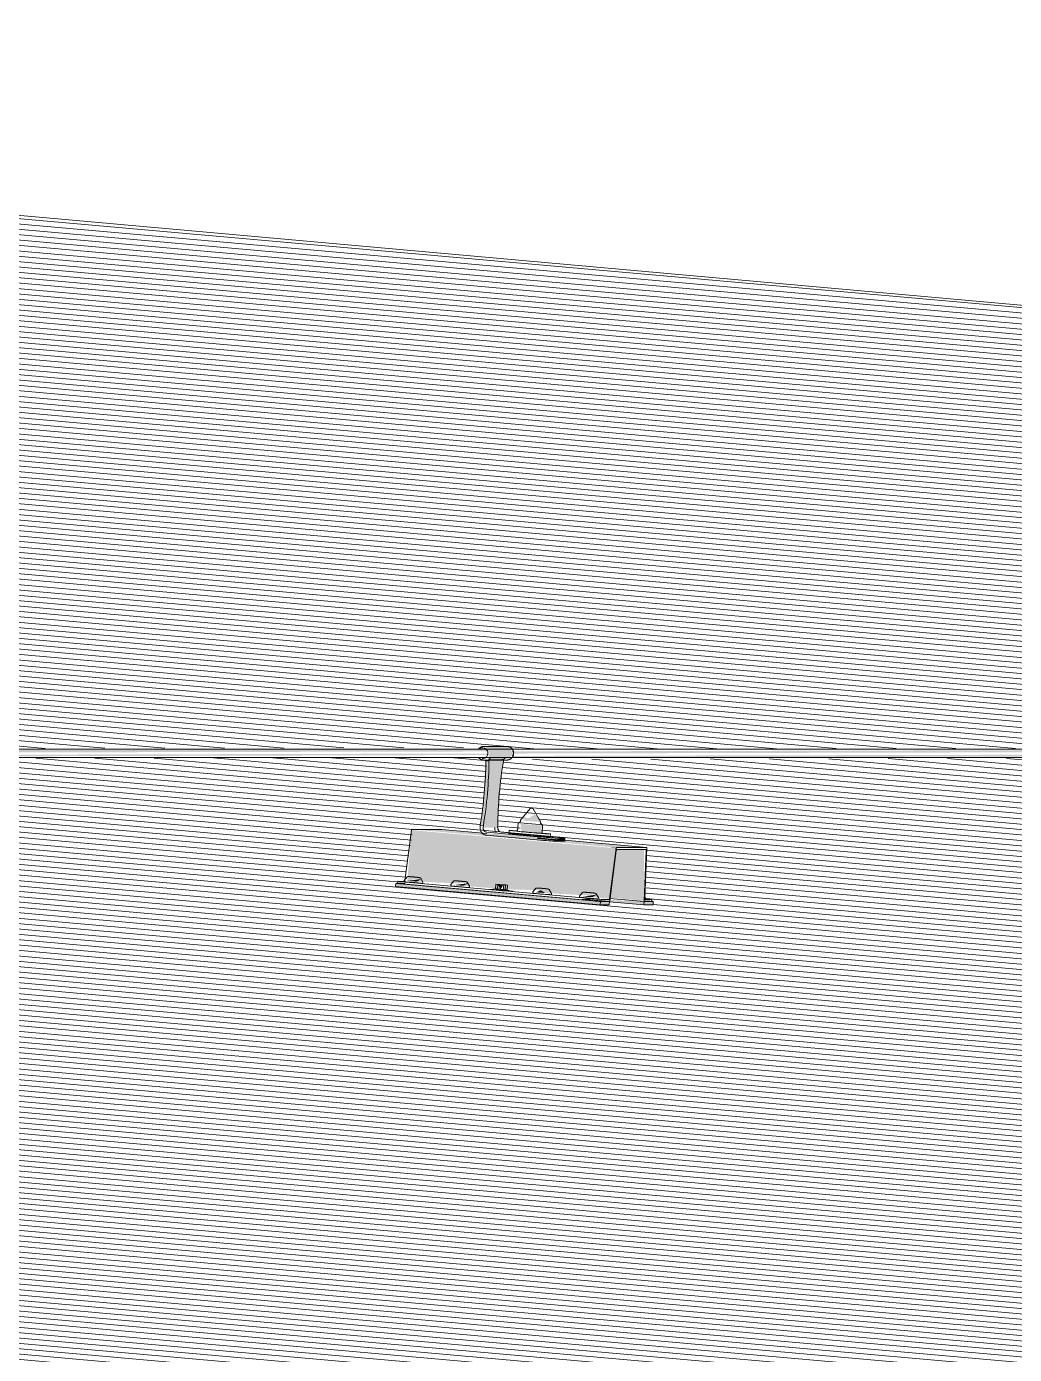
# Model space of a CAD drawing. Header units: millimetres. Extents: x -4612930 to -4329258, y -1064 to 30311.
# Drawn here: x -4537803 to -4536856, y 16349 to 17622 of the extents above; entities that cross this region are included whole.
import ezdxf

# ---------------------------------------------------------------- set-up
doc = ezdxf.new("R2010")
doc.units = ezdxf.units.MM
for name, color, linetype, lineweight in [('A-ROOF', 132, 'Continuous', 5), ('A-ROOF-PATT', 132, 'Continuous', 5), ('Q-SPCQ', 91, 'Continuous', 5)]:
    doc.layers.add(name, color=color, linetype=linetype, lineweight=lineweight)

# ---------------------------------------------------------------- blocks, each defined once
blk = doc.blocks.new('Static Line_Sayfa_Metal Deck_Pan Mount - Up to 15 _ pitch - Max 2 Users-1847625-SOUTH WEST')
at = {"layer": 'Q-SPCQ'}
h = blk.add_hatch(color=256, dxfattribs=at)
h.paths.add_polyline_path([(-4539285.8, 16924.8), (-4538357.3, 16926.8), (-4538359, 16929.1), (-4539333.7, 16926.8), (-4539333.6, 16924.8)])
h.paths.add_polyline_path([(-4535339.6, 16924.8), (-4534363.3, 16926.9), (-4534364.9, 16929.1), (-4535339.7, 16926.8), (-4535339.9, 16924.8)])
h.paths.add_polyline_path([(-4532381.5, 16924.8), (-4532366.3, 16926.8), (-4532367.9, 16929.1), (-4533342.7, 16926.8), (-4533342.6, 16924.8), (-4532611.6, 16924.8)])
h.paths.add_polyline_path([(-4545324.9, 16924.8), (-4544348.3, 16926.8), (-4544350, 16929.1), (-4545324.7, 16926.8), (-4545324.8, 16925.8)])
h.paths.add_polyline_path([(-4544326.4, 16924.8), (-4543349.8, 16926.8), (-4543351.5, 16929.1), (-4544326.2, 16926.8), (-4544326.3, 16925.7)])
h.paths.add_polyline_path([(-4533365, 16924.8), (-4533366.4, 16929.1), (-4534341.2, 16926.8), (-4534341.1, 16924.8), (-4533365.3, 16924.8)])
h.paths.add_polyline_path([(-4543327.9, 16924.8), (-4542351.3, 16926.8), (-4542353, 16929.1), (-4543327.7, 16926.8), (-4543327.8, 16925.6)])
h.paths.add_polyline_path([(-4542329.4, 16924.8), (-4541352.8, 16926.8), (-4541354.5, 16929.1), (-4542329.2, 16926.8), (-4542329.3, 16925.6)])
h.paths.add_polyline_path([(-4541330.9, 16924.8), (-4540354.3, 16926.8), (-4540356, 16929.1), (-4541330.7, 16926.8), (-4541330.8, 16925.5)])
h.paths.add_polyline_path([(-4540332.4, 16924.8), (-4539355.8, 16926.8), (-4539357.5, 16929.1), (-4540332.2, 16926.8), (-4540332.3, 16925.4)])
h.paths.add_polyline_path([(-4535362, 16924.8), (-4535363.5, 16929.1), (-4536338.2, 16926.8), (-4536338.1, 16924.8), (-4535362.3, 16924.8)])
h.paths.add_polyline_path([(-4538335.4, 16924.8), (-4537358.8, 16926.8), (-4537360.5, 16929.1), (-4538335.2, 16926.8), (-4538335.3, 16925.2)])
h.paths.add_polyline_path([(-4537336.9, 16924.8), (-4536360.3, 16927.1), (-4536362, 16929.1), (-4537336.7, 16926.8), (-4537336.8, 16925.2)])
for points in [[(-4537360, 16918.6), (-4537340.8, 16919.7), (-4537337, 16923.7), (-4537338.3, 16929.1), (-4537341.9, 16931.6), (-4537364, 16931.6), (-4537358.9, 16925.8), (-4537360, 16921.1), (-4537361, 16918.6)], [(-4537364.9, 16855.7), (-4537360, 16902.7), (-4537361, 16917.6), (-4537362.6, 16917.8), (-4537365.7, 16870.8), (-4537367.9, 16856), (-4537365.1, 16855.8)], [(-4537351.2, 16853.7), (-4537347.9, 16902.5), (-4537345.6, 16918.7), (-4537359.5, 16918.7), (-4537362.7, 16870.8), (-4537365.1, 16853.7)], [(-4537345.6, 16918.7), (-4537345.6, 16919.7), (-4537351.2, 16918.7)], [(-4537310, 16859.1), (-4537313.7, 16865.1), (-4537315.8, 16866.6), (-4537320.9, 16863.1), (-4537322.5, 16862.9), (-4537327.4, 16864.6), (-4537325.8, 16860.4), (-4537311, 16859.2)], [(-4537243.9, 16785.6), (-4537237.6, 16834), (-4537433.7, 16851.4), (-4537437.8, 16802.9), (-4537437.5, 16802.9), (-4537428.9, 16804.7), (-4537427.8, 16802.5), (-4537428, 16802), (-4537389.5, 16800.3), (-4537384, 16800.8), (-4537379.5, 16800.3), (-4537383.1, 16798), (-4537348.7, 16795), (-4537350.9, 16799.3), (-4537345.9, 16798.1), (-4537345.9, 16794.7), (-4537310, 16793.8), (-4537309.6, 16793.8), (-4537305.5, 16791.1), (-4537267.3, 16788.9), (-4537260.6, 16789.8), (-4537255.8, 16789.6), (-4537259.8, 16787.1), (-4537243.9, 16785.6)], [(-4537214.5, 16834.7), (-4537214.5, 16835.2), (-4537404.6, 16852.1), (-4537425.1, 16851.4), (-4537237.3, 16834.7)], [(-4537308.9, 16848.4), (-4537308.9, 16855.8), (-4537329.4, 16857.5), (-4537328.1, 16849.9), (-4537313, 16848.6)], [(-4537313.2, 16842.1), (-4537313, 16845.1), (-4537361.6, 16848.3), (-4537361.5, 16846.4), (-4537332.1, 16843.8)], [(-4537287.2, 16840.8), (-4537286.9, 16843.8), (-4537295.8, 16842.5), (-4537295.9, 16840.8)], [(-4537237.6, 16834), (-4537238.5, 16834.7), (-4537246, 16834.7)], [(-4537210.7, 16783.6), (-4537211.1, 16832.2), (-4537237.8, 16832.3), (-4537243.8, 16786.6), (-4537210.8, 16783.6)], [(-4537252.9, 16779.9), (-4537252.6, 16782.9), (-4537448.8, 16800.3), (-4537449.1, 16797.3), (-4537294.9, 16783.6)], [(-4537439, 16799.5), (-4537440.3, 16800.3), (-4537440.1, 16799.6)], [(-4537428.9, 16802), (-4537424, 16804.5), (-4537437.7, 16802.8), (-4537432.5, 16802.3)], [(-4537384, 16798), (-4537379.1, 16800.5), (-4537392.8, 16798.8), (-4537388.2, 16798.4)], [(-4537348.5, 16794.6), (-4537345.9, 16798.8), (-4537350.9, 16799.3), (-4537348.6, 16794.6)], [(-4537305.5, 16791), (-4537310, 16793.8), (-4537314.3, 16791.8)], [(-4537260.6, 16787.1), (-4537255.8, 16789.6), (-4537269.5, 16787.8), (-4537262.2, 16787.2)], [(-4537262.4, 16783.8), (-4537262.2, 16785.8), (-4537275, 16784.9)], [(-4537211, 16779.9), (-4537210.8, 16782.9), (-4537262.3, 16785.3), (-4537262.2, 16784.5), (-4537214.5, 16780.2)], [(-4537244, 16785), (-4537244.1, 16785.7), (-4537244.1, 16785)], [(-4537210.7, 16783), (-4537213.7, 16783.3), (-4537210.7, 16782.9)], [(-4537210.7, 16783.3), (-4537210.8, 16783.6), (-4537210.7, 16783.3)]]:
    blk.add_hatch(color=256, dxfattribs=at).paths.add_polyline_path(points)
h = blk.add_hatch(color=256, dxfattribs=at)
h.paths.add_polyline_path([(-4539055.7, 16921.1), (-4538357.6, 16923.3), (-4538357.8, 16924.8), (-4539334, 16922.8), (-4539334.2, 16921.1), (-4539205.4, 16921.1)])
h.paths.add_polyline_path([(-4544349.3, 16921.1), (-4544348.6, 16923.8), (-4544349, 16924.8), (-4545325.1, 16922.8), (-4545325.2, 16921.1), (-4544354.6, 16921.1)])
h.paths.add_polyline_path([(-4544327.2, 16921.1), (-4544118.9, 16921.1), (-4543350.2, 16923), (-4543350.3, 16924.8), (-4544326.6, 16922.8), (-4544327.2, 16921.1)])
h.paths.add_polyline_path([(-4543199.4, 16921.1), (-4542351.6, 16923), (-4542351.8, 16924.8), (-4543328.1, 16922.8), (-4543328.2, 16921.1), (-4543199.8, 16921.1)])
h.paths.add_polyline_path([(-4532367.3, 16921.1), (-4532366.6, 16923.7), (-4532366.8, 16924.8), (-4533343, 16922.8), (-4533343.2, 16921.1), (-4532372.6, 16921.1)])
h.paths.add_polyline_path([(-4542330.2, 16921.1), (-4541353.1, 16923.1), (-4541353.3, 16924.8), (-4542329.6, 16922.8), (-4542330.2, 16921.1)])
h.paths.add_polyline_path([(-4533365.8, 16921.1), (-4533365.1, 16923.7), (-4533365.3, 16924.8), (-4534341.5, 16922.7), (-4534341.7, 16921.1), (-4533371.1, 16921.1)])
h.paths.add_polyline_path([(-4541202.4, 16921.1), (-4540354.6, 16923.2), (-4540354.8, 16924.8), (-4541331.1, 16922.8), (-4541331.2, 16921.1), (-4541202.8, 16921.1)])
h.paths.add_polyline_path([(-4540233.1, 16921.1), (-4539356.1, 16923.2), (-4539356.3, 16924.8), (-4540332.6, 16922.8), (-4540332.7, 16921.1)])
h.paths.add_polyline_path([(-4534364.3, 16921.1), (-4534363.6, 16923.7), (-4534363.8, 16924.8), (-4535340.1, 16922.6), (-4535340.2, 16921.1), (-4534369.6, 16921.1)])
h.paths.add_polyline_path([(-4536339.2, 16921.1), (-4535362.1, 16922.8), (-4535362.3, 16924.8), (-4536338.6, 16922.6), (-4536339.1, 16921.2)])
h.paths.add_polyline_path([(-4538206.9, 16921.1), (-4537359.1, 16923.4), (-4537359.3, 16924.8), (-4538335.6, 16922.5), (-4538335.7, 16921.1), (-4538207.3, 16921.1)])
h.paths.add_polyline_path([(-4537237.6, 16921.1), (-4536360.6, 16922.8), (-4536360.8, 16924.8), (-4537337.1, 16922.5), (-4537337.2, 16921.1)])
h = blk.add_hatch(color=256, dxfattribs=at)
h.paths.add_polyline_path([(-4537208.8, 16832), (-4537209.9, 16832.7), (-4537211.1, 16832.2)])
h.paths.add_polyline_path([(-4537237.3, 16834.5), (-4537237.6, 16834.7), (-4537237.3, 16834.5)])
h = blk.add_hatch(color=256, dxfattribs=at)
h.paths.add_polyline_path([(-4537211, 16779.9), (-4537202.3, 16779.9), (-4537202.1, 16782.9), (-4537210.8, 16782.9)])
h.paths.add_polyline_path([(-4537252.9, 16779.9), (-4537244.2, 16779.9), (-4537244.7, 16782.9), (-4537252.6, 16782.9)])
for p, q in [((-4532360.8, 16929.1), (-4545341.7, 16929.1)), ((-4537342.4, 16931.6), (-4537364.5, 16931.6)), ((-4545341.7, 16921.1), (-4532360.8, 16921.1)), ((-4537364.5, 16918.6), (-4537342.4, 16918.6)), ((-4537362.5, 16918.9), (-4537362.6, 16917.8)), ((-4537362.6, 16917.8), (-4537359.6, 16917.5)), ((-4537359.6, 16917.5), (-4537359.5, 16918.7)), ((-4537359.5, 16918.7), (-4537358.2, 16920.6)), ((-4537359.5, 16918.7), (-4537345.6, 16918.7)), ((-4537345.6, 16918.7), (-4537345.7, 16917.5)), ((-4537344.2, 16920.6), (-4537345.6, 16918.7)), ((-4537440.1, 16803.1), (-4537433.7, 16851.4)), ((-4537433.5, 16852.1), (-4537404.6, 16852.1)), ((-4537361.6, 16848.3), (-4537404.6, 16852.1)), ((-4537367.9, 16856), (-4537368, 16854)), ((-4537364.9, 16855.7), (-4537367.9, 16856)), ((-4537365.1, 16853.7), (-4537364.9, 16855.7)), ((-4537351, 16855.7), (-4537351.2, 16853.7)), ((-4537331.5, 16857.8), (-4537332.2, 16850.4)), ((-4537331.5, 16857.8), (-4537331, 16858.5)), ((-4537329.8, 16859.1), (-4537331, 16858.5)), ((-4537329.3, 16859.7), (-4537329.8, 16859.1)), ((-4537329.2, 16860.8), (-4537329.3, 16859.7)), ((-4537310, 16858.1), (-4537309.9, 16859.1)), ((-4537310, 16858.1), (-4537309.6, 16857.3)), ((-4537308.5, 16856.5), (-4537309.6, 16857.3)), ((-4537308.7, 16848.4), (-4537308.1, 16855.8)), ((-4537308.1, 16855.8), (-4537308.5, 16856.5)), ((-4537361.8, 16846.4), (-4537313.2, 16842.1)), ((-4537313, 16845.1), (-4537361.5, 16849.4)), ((-4537347.6, 16849.4), (-4537299, 16845.1)), ((-4537340.3, 16851.1), (-4537340.5, 16848.1)), ((-4537295.8, 16842.5), (-4537313.1, 16844)), ((-4537299.3, 16842.1), (-4537313.1, 16843.3)), ((-4537300.9, 16844.7), (-4537300.6, 16847.7)), ((-4537295.9, 16840.8), (-4537287.2, 16840.8)), ((-4537295.6, 16843.8), (-4537286.9, 16843.8)), ((-4537208.4, 16834.7), (-4537287.1, 16841.7)), ((-4537286.9, 16840.8), (-4537286.7, 16843.8)), ((-4537237.6, 16834), (-4537243.9, 16785.6)), ((-4537243.8, 16783.6), (-4537237.5, 16832)), ((-4537208.4, 16834.7), (-4537237.3, 16834.7)), ((-4537237.2, 16832.7), (-4537208.9, 16832.7)), ((-4537208.8, 16832), (-4537210.7, 16783.6)), ((-4537210.3, 16785.6), (-4537208.3, 16834)), ((-4537449.1, 16797.3), (-4537448.8, 16800.3)), ((-4537448.8, 16800.3), (-4537440.1, 16800.3)), ((-4537448.8, 16800.3), (-4537252.6, 16782.9)), ((-4537447, 16802.3), (-4537447.2, 16800.3)), ((-4537440.2, 16800.3), (-4537447.1, 16800.3)), ((-4537446.9, 16802.3), (-4537440.3, 16802.3)), ((-4537440.9, 16803.2), (-4537441, 16801.9)), ((-4537438.8, 16801.5), (-4537262.2, 16785.8)), ((-4537423.1, 16800.3), (-4537422.9, 16801.6)), ((-4537449.1, 16797.3), (-4537252.9, 16779.9)), ((-4537439, 16799.5), (-4537262.4, 16783.8)), ((-4537396, 16799.2), (-4537396.1, 16797.9)), ((-4537378.2, 16796.3), (-4537378.1, 16797.6)), ((-4537353, 16795), (-4537358.8, 16794.6)), ((-4537349.7, 16793.8), (-4537353.3, 16794.1)), ((-4537353.3, 16794.1), (-4537351.4, 16793.8)), ((-4537353.2, 16795), (-4537352.8, 16799.5)), ((-4537352.8, 16799.5), (-4537350.9, 16799.3)), ((-4537349.2, 16799.3), (-4537352.8, 16799.5)), ((-4537351.4, 16793.8), (-4537345.9, 16793.3)), ((-4537350.9, 16799.3), (-4537351.3, 16794.7)), ((-4537350.9, 16799.3), (-4537345.4, 16798.8)), ((-4537344.2, 16793.3), (-4537349.7, 16793.8)), ((-4537343.7, 16798.8), (-4537349.2, 16799.3)), ((-4537345.9, 16793.3), (-4537342.2, 16793.1)), ((-4537345.4, 16798.8), (-4537345.8, 16794.2)), ((-4537345.4, 16798.8), (-4537341.7, 16798.5)), ((-4537342.2, 16793.1), (-4537344.2, 16793.3)), ((-4537343.7, 16798.8), (-4537344.1, 16794.2)), ((-4537341.7, 16798.5), (-4537343.7, 16798.8)), ((-4537337, 16792.7), (-4537342.7, 16794.1)), ((-4537341.7, 16798.5), (-4537342.1, 16793.9)), ((-4537317.5, 16792.2), (-4537317.6, 16790.9)), ((-4537299.7, 16789.3), (-4537299.6, 16790.7)), ((-4537272.7, 16788.2), (-4537272.8, 16786.9)), ((-4537243.9, 16782.9), (-4537262.4, 16784.5)), ((-4537254.8, 16785.4), (-4537254.7, 16786.7)), ((-4537252.6, 16782.9), (-4537252.9, 16779.9)), ((-4537252.9, 16779.9), (-4537244.2, 16779.9)), ((-4537243.9, 16782.9), (-4537252.6, 16782.9)), ((-4537250.9, 16782.9), (-4537244, 16782.9)), ((-4537244.1, 16784.9), (-4537250.7, 16784.9)), ((-4537244.2, 16779.9), (-4537243.9, 16782.9)), ((-4537243.9, 16785.9), (-4537210.6, 16782.9)), ((-4537210.8, 16782.9), (-4537243.9, 16785.8)), ((-4537243.9, 16782.8), (-4537211, 16779.9)), ((-4537210.8, 16782.9), (-4537211, 16779.9)), ((-4537211, 16779.9), (-4537202.3, 16779.9)), ((-4537202.1, 16782.9), (-4537210.8, 16782.9)), ((-4537210.7, 16783.7), (-4537202.1, 16782.9)), ((-4537210.6, 16782.9), (-4537203.8, 16782.9)), ((-4537203.6, 16784.9), (-4537210.2, 16784.9)), ((-4537209.5, 16785.4), (-4537209.4, 16786.7)), ((-4537203.6, 16782.9), (-4537203.5, 16784.9)), ((-4537202.3, 16779.9), (-4537202.1, 16782.9))]:
    blk.add_line(p, q, dxfattribs=at)
at = {"layer": 'Q-SPCQ', "flags": 128}
for points in [[(-4537364.5, 16931.6), (-4537364.8, 16931.6), (-4537365.1, 16931.6), (-4537365.3, 16931.6), (-4537365.6, 16931.5), (-4537365.8, 16931.5), (-4537366.1, 16931.4), (-4537366.4, 16931.3), (-4537366.6, 16931.3), (-4537366.9, 16931.2), (-4537367.1, 16931.1), (-4537367.4, 16931), (-4537367.6, 16930.8), (-4537367.8, 16930.7), (-4537368.1, 16930.6), (-4537368.3, 16930.4), (-4537368.5, 16930.3), (-4537368.7, 16930.1), (-4537368.9, 16929.9), (-4537369.1, 16929.8), (-4537369.3, 16929.6)], [(-4537341.8, 16931.6), (-4537342.1, 16931.6), (-4537342.4, 16931.6), (-4537342.4, 16931.6)], [(-4537342.4, 16918.6), (-4537342.1, 16918.6), (-4537341.9, 16918.6), (-4537341.6, 16918.7), (-4537341.3, 16918.7), (-4537341.1, 16918.7), (-4537340.8, 16918.8), (-4537340.6, 16918.9), (-4537340.3, 16918.9), (-4537340.1, 16919), (-4537339.8, 16919.1), (-4537339.6, 16919.2), (-4537339.3, 16919.4), (-4537339.1, 16919.5), (-4537338.9, 16919.6), (-4537338.7, 16919.8), (-4537338.4, 16919.9), (-4537338.2, 16920.1), (-4537338, 16920.3), (-4537337.8, 16920.4), (-4537337.7, 16920.6), (-4537337.5, 16920.8), (-4537337.3, 16921), (-4537337.2, 16921.2), (-4537337, 16921.4), (-4537336.9, 16921.7), (-4537336.7, 16921.9), (-4537336.6, 16922.1), (-4537336.5, 16922.3), (-4537336.4, 16922.6), (-4537336.3, 16922.8), (-4537336.2, 16923), (-4537336.1, 16923.3), (-4537336.1, 16923.5), (-4537336, 16923.8), (-4537335.9, 16924), (-4537335.9, 16924.3), (-4537335.9, 16924.5), (-4537335.9, 16924.8), (-4537335.9, 16925), (-4537335.9, 16925.3), (-4537335.9, 16925.5), (-4537335.9, 16925.8), (-4537335.9, 16926), (-4537336, 16926.3), (-4537336, 16926.5), (-4537336.1, 16926.8), (-4537336.2, 16927), (-4537336.2, 16927.3), (-4537336.3, 16927.5), (-4537336.4, 16927.8), (-4537336.5, 16928), (-4537336.7, 16928.2), (-4537336.8, 16928.4), (-4537336.9, 16928.7), (-4537337.1, 16928.9), (-4537337.2, 16929.1), (-4537337.4, 16929.3), (-4537337.6, 16929.5), (-4537337.7, 16929.7), (-4537337.9, 16929.8), (-4537338.1, 16930), (-4537338.3, 16930.2), (-4537338.5, 16930.3), (-4537338.8, 16930.5), (-4537339, 16930.6), (-4537339.2, 16930.8), (-4537339.4, 16930.9), (-4537339.7, 16931), (-4537339.9, 16931.1), (-4537340.2, 16931.2), (-4537340.4, 16931.3), (-4537340.7, 16931.4), (-4537340.9, 16931.4), (-4537341.2, 16931.5), (-4537341.5, 16931.5), (-4537341.7, 16931.6), (-4537341.8, 16931.6)], [(-4537369.7, 16921.1), (-4537369.5, 16920.9), (-4537369.4, 16920.7), (-4537369.2, 16920.5), (-4537369, 16920.4), (-4537368.8, 16920.2), (-4537368.6, 16920), (-4537368.4, 16919.9), (-4537368.2, 16919.7), (-4537368, 16919.6), (-4537367.7, 16919.4), (-4537367.5, 16919.3), (-4537367.3, 16919.2), (-4537367, 16919.1), (-4537366.8, 16919), (-4537366.5, 16918.9), (-4537366.3, 16918.8), (-4537366, 16918.8), (-4537365.7, 16918.7), (-4537365.5, 16918.7), (-4537365.2, 16918.6), (-4537365.1, 16918.6)], [(-4537365.1, 16918.6), (-4537364.8, 16918.6), (-4537364.6, 16918.6), (-4537364.5, 16918.6)], [(-4537329.2, 16860.8), (-4537320, 16872), (-4537318.5, 16872.3)], [(-4537309.9, 16859.1), (-4537317.1, 16871.7), (-4537318.5, 16872.3)], [(-4537440.9, 16803.2), (-4537438, 16806.7), (-4537437.3, 16806.8), (-4537437, 16806.8), (-4537436.9, 16806.8), (-4537436.8, 16806.8)], [(-4537422.9, 16801.6), (-4537425.2, 16805.6), (-4537425.9, 16805.8), (-4537426.1, 16805.9), (-4537426.3, 16805.9), (-4537426.4, 16805.9), (-4537426.5, 16806), (-4537426.6, 16806), (-4537426.7, 16806), (-4537426.7, 16806), (-4537426.8, 16806), (-4537426.9, 16806), (-4537427, 16806), (-4537427.1, 16806), (-4537427.3, 16806.1), (-4537427.4, 16806.1), (-4537427.5, 16806.1), (-4537427.6, 16806.1), (-4537427.8, 16806.1), (-4537427.9, 16806.1), (-4537428, 16806.1), (-4537428.2, 16806.1), (-4537428.3, 16806.2), (-4537428.5, 16806.2), (-4537428.7, 16806.2), (-4537428.8, 16806.2), (-4537429, 16806.2), (-4537429.2, 16806.2), (-4537429.4, 16806.3), (-4537429.5, 16806.3), (-4537429.7, 16806.3), (-4537429.9, 16806.3), (-4537430.1, 16806.3), (-4537430.3, 16806.3), (-4537430.5, 16806.4), (-4537430.7, 16806.4), (-4537430.9, 16806.4), (-4537431.1, 16806.4), (-4537431.3, 16806.4), (-4537431.5, 16806.5), (-4537431.7, 16806.5), (-4537431.9, 16806.5), (-4537432.1, 16806.5), (-4537432.3, 16806.5), (-4537432.5, 16806.5), (-4537432.7, 16806.6), (-4537432.9, 16806.6), (-4537433.1, 16806.6), (-4537433.3, 16806.6), (-4537433.5, 16806.6), (-4537433.7, 16806.6), (-4537433.8, 16806.6), (-4537434, 16806.7), (-4537434.2, 16806.7), (-4537434.4, 16806.7), (-4537434.5, 16806.7), (-4537434.7, 16806.7), (-4537434.9, 16806.7), (-4537435, 16806.7), (-4537435.2, 16806.7), (-4537435.3, 16806.8), (-4537435.4, 16806.8), (-4537435.6, 16806.8), (-4537435.7, 16806.8), (-4537435.8, 16806.8), (-4537435.9, 16806.8), (-4537436, 16806.8), (-4537436.1, 16806.8), (-4537436.2, 16806.8), (-4537436.3, 16806.8), (-4537436.4, 16806.8), (-4537436.5, 16806.8), (-4537436.6, 16806.8), (-4537436.7, 16806.8), (-4537436.8, 16806.8), (-4537436.8, 16806.8)], [(-4537396, 16799.2), (-4537393.1, 16802.7), (-4537392.4, 16802.8), (-4537392.1, 16802.8), (-4537392, 16802.8), (-4537391.9, 16802.8)], [(-4537378.1, 16797.6), (-4537380.3, 16801.6), (-4537381, 16801.8), (-4537381.3, 16801.9), (-4537381.4, 16801.9), (-4537381.5, 16802), (-4537381.6, 16802), (-4537381.7, 16802), (-4537381.8, 16802), (-4537381.9, 16802), (-4537382, 16802), (-4537382.1, 16802), (-4537382.2, 16802), (-4537382.3, 16802.1), (-4537382.4, 16802.1), (-4537382.5, 16802.1), (-4537382.6, 16802.1), (-4537382.8, 16802.1), (-4537382.9, 16802.1), (-4537383, 16802.1), (-4537383.2, 16802.1), (-4537383.3, 16802.2), (-4537383.5, 16802.2), (-4537383.6, 16802.2), (-4537383.8, 16802.2), (-4537384, 16802.2), (-4537384.1, 16802.2), (-4537384.3, 16802.3), (-4537384.5, 16802.3), (-4537384.7, 16802.3), (-4537384.9, 16802.3), (-4537385.1, 16802.3), (-4537385.2, 16802.3), (-4537385.4, 16802.4), (-4537385.6, 16802.4), (-4537385.8, 16802.4), (-4537386, 16802.4), (-4537386.2, 16802.4), (-4537386.4, 16802.5), (-4537386.6, 16802.5), (-4537386.8, 16802.5), (-4537387, 16802.5), (-4537387.2, 16802.5), (-4537387.4, 16802.5), (-4537387.6, 16802.6), (-4537387.8, 16802.6), (-4537388, 16802.6), (-4537388.2, 16802.6), (-4537388.4, 16802.6), (-4537388.6, 16802.6), (-4537388.8, 16802.6), (-4537389, 16802.7), (-4537389.2, 16802.7), (-4537389.3, 16802.7), (-4537389.5, 16802.7), (-4537389.7, 16802.7), (-4537389.8, 16802.7), (-4537390, 16802.7), (-4537390.1, 16802.7), (-4537390.3, 16802.8), (-4537390.4, 16802.8), (-4537390.6, 16802.8), (-4537390.7, 16802.8), (-4537390.8, 16802.8), (-4537390.9, 16802.8), (-4537391.1, 16802.8), (-4537391.2, 16802.8), (-4537391.3, 16802.8), (-4537391.4, 16802.8), (-4537391.5, 16802.8), (-4537391.6, 16802.8), (-4537391.6, 16802.8), (-4537391.7, 16802.8), (-4537391.8, 16802.8), (-4537391.9, 16802.8), (-4537391.9, 16802.8)], [(-4537317.5, 16792.2), (-4537314.6, 16795.7), (-4537313.9, 16795.9), (-4537313.7, 16795.9), (-4537313.5, 16795.9), (-4537313.5, 16795.9)], [(-4537299.6, 16790.7), (-4537301.9, 16794.6), (-4537302.5, 16794.9), (-4537302.8, 16794.9), (-4537302.9, 16795), (-4537303, 16795), (-4537303.1, 16795), (-4537303.2, 16795), (-4537303.3, 16795), (-4537303.4, 16795), (-4537303.5, 16795), (-4537303.6, 16795.1), (-4537303.7, 16795.1), (-4537303.8, 16795.1), (-4537303.9, 16795.1), (-4537304, 16795.1), (-4537304.1, 16795.1), (-4537304.3, 16795.1), (-4537304.4, 16795.1), (-4537304.5, 16795.2), (-4537304.7, 16795.2), (-4537304.8, 16795.2), (-4537305, 16795.2), (-4537305.2, 16795.2), (-4537305.3, 16795.2), (-4537305.5, 16795.3), (-4537305.7, 16795.3), (-4537305.8, 16795.3), (-4537306, 16795.3), (-4537306.2, 16795.3), (-4537306.4, 16795.3), (-4537306.6, 16795.4), (-4537306.8, 16795.4), (-4537307, 16795.4), (-4537307.2, 16795.4), (-4537307.4, 16795.4), (-4537307.6, 16795.4), (-4537307.8, 16795.5), (-4537308, 16795.5), (-4537308.2, 16795.5), (-4537308.4, 16795.5), (-4537308.6, 16795.5), (-4537308.8, 16795.5), (-4537309, 16795.6), (-4537309.2, 16795.6), (-4537309.4, 16795.6), (-4537309.6, 16795.6), (-4537309.8, 16795.6), (-4537309.9, 16795.6), (-4537310.1, 16795.7), (-4537310.3, 16795.7), (-4537310.5, 16795.7), (-4537310.7, 16795.7), (-4537310.9, 16795.7), (-4537311, 16795.7), (-4537311.2, 16795.7), (-4537311.4, 16795.8), (-4537311.5, 16795.8), (-4537311.7, 16795.8), (-4537311.8, 16795.8), (-4537312, 16795.8), (-4537312.1, 16795.8), (-4537312.2, 16795.8), (-4537312.3, 16795.8), (-4537312.5, 16795.8), (-4537312.6, 16795.8), (-4537312.7, 16795.8), (-4537312.8, 16795.9), (-4537312.9, 16795.9), (-4537313, 16795.9), (-4537313.1, 16795.9), (-4537313.2, 16795.9), (-4537313.3, 16795.9), (-4537313.3, 16795.9), (-4537313.4, 16795.9), (-4537313.5, 16795.9)], [(-4537272.7, 16788.2), (-4537269.8, 16791.7), (-4537269.1, 16791.9), (-4537268.8, 16791.9), (-4537268.6, 16791.9), (-4537268.6, 16791.9)], [(-4537254.7, 16786.7), (-4537257, 16790.6), (-4537257.7, 16790.9), (-4537257.9, 16790.9), (-4537258.1, 16791), (-4537258.2, 16791), (-4537258.3, 16791), (-4537258.4, 16791), (-4537258.4, 16791), (-4537258.5, 16791), (-4537258.6, 16791.1), (-4537258.7, 16791.1), (-4537258.8, 16791.1), (-4537258.9, 16791.1), (-4537259, 16791.1), (-4537259.2, 16791.1), (-4537259.3, 16791.1), (-4537259.4, 16791.1), (-4537259.5, 16791.2), (-4537259.7, 16791.2), (-4537259.8, 16791.2), (-4537260, 16791.2), (-4537260.1, 16791.2), (-4537260.3, 16791.2), (-4537260.5, 16791.3), (-4537260.6, 16791.3), (-4537260.8, 16791.3), (-4537261, 16791.3), (-4537261.2, 16791.3), (-4537261.3, 16791.3), (-4537261.5, 16791.4), (-4537261.7, 16791.4), (-4537261.9, 16791.4), (-4537262.1, 16791.4), (-4537262.3, 16791.4), (-4537262.5, 16791.4), (-4537262.7, 16791.5), (-4537262.9, 16791.5), (-4537263.1, 16791.5), (-4537263.3, 16791.5), (-4537263.5, 16791.5), (-4537263.7, 16791.5), (-4537263.9, 16791.6), (-4537264.1, 16791.6), (-4537264.3, 16791.6), (-4537264.5, 16791.6), (-4537264.7, 16791.6), (-4537264.9, 16791.6), (-4537265.1, 16791.7), (-4537265.3, 16791.7), (-4537265.4, 16791.7), (-4537265.6, 16791.7), (-4537265.8, 16791.7), (-4537266, 16791.7), (-4537266.2, 16791.7), (-4537266.3, 16791.8), (-4537266.5, 16791.8), (-4537266.6, 16791.8), (-4537266.8, 16791.8), (-4537266.9, 16791.8), (-4537267.1, 16791.8), (-4537267.2, 16791.8), (-4537267.4, 16791.8), (-4537267.5, 16791.8), (-4537267.6, 16791.8), (-4537267.7, 16791.9), (-4537267.8, 16791.9), (-4537267.9, 16791.9), (-4537268, 16791.9), (-4537268.1, 16791.9), (-4537268.2, 16791.9), (-4537268.3, 16791.9), (-4537268.4, 16791.9), (-4537268.5, 16791.9), (-4537268.6, 16791.9), (-4537268.6, 16791.9)]]:
    blk.add_lwpolyline(points, dxfattribs=at)
at = {"layer": 'Q-SPCQ'}
for centre, major_axis, ratio, start_param, end_param in [((-4537365.7, 16925.1), (0, 5.22), 0.984687, 0, 0.629883), ((-4537365.7, 16925.1), (0, 5.22), 0.984687, 5.148721, 6.195919), ((-4537376.2, 16886.9), (6.2, 69.7), 0.173668, 4.269035, 5.186601), ((-4537365.7, 16925.1), (0, 5.22), 0.984687, 3.054326, 4.101524), ((-4537373.2, 16886.6), (6.2, 69.7), 0.173668, 4.269035, 5.186601), ((-4537365.7, 16925.1), (0, 5.22), 0.984687, 4.182594, 5.113321), ((-4537337.4, 16886.6), (6.2, 69.7), 0.173668, 1.127443, 2.045008), ((-4537341.3, 16925.1), (0, 5.22), 0.984687, 4.182886, 5.112987), ((-4537433.6, 16851.1), (0.089, 0.996), 0.173668, 0.235202, 1.334066), ((-4537361.2, 16853.4), (0, 7), 0.984687, 1.48353, 3.054326), ((-4537361.2, 16853.4), (0, 4), 0.984687, 1.48353, 3.054326), ((-4537347.2, 16853.4), (0, 7), 0.984687, 1.48353, 2.268928), ((-4537347.2, 16853.4), (0, 4), 0.984687, 1.48353, 3.054326), ((-4537320.7, 16846.4), (-19.8, 1.7), 0.015194, 6.108611, 9.250204), ((-4537320.4, 16849.4), (-19.8, 1.7), 0.015194, 6.108611, 9.250204), ((-4537320.7, 16846.4), (-19.8, 1.7), 0.015194, 2.967019, 6.108611), ((-4537320.4, 16849.4), (-19.8, 1.7), 0.015194, 5.323213, 6.108611), ((-4537320.4, 16849.4), (-11.7, 1), 0.015194, 6.108611, 9.250204), ((-4537310.6, 16842.1), (-14.9, 1.3), 0.015194, 1.396222, 2.967019), ((-4537310.4, 16845.1), (-14.9, 1.3), 0.015194, 1.396222, 2.967019), ((-4537320.4, 16849.4), (-19.8, 1.7), 0.015194, 2.967019, 4.050932), ((-4537301.9, 16842.1), (-14.9, 1.3), 0.015194, 4.293699, 4.537815), ((-4537301.6, 16845.1), (-14.9, 1.3), 0.015194, 2.967019, 4.537815), ((-4537237.4, 16833.7), (0.089, 0.996), 0.173668, 0.015429, 1.334066), ((-4537237.3, 16831.7), (0.089, 0.996), 0.173668, 0.015429, 1.334066), ((-4537208.9, 16831.7), (0.089, 0.996), 0.173668, 4.979978, 6.283185), ((-4537208.5, 16833.7), (0.089, 0.996), 0.173668, 4.979978, 6.078842), ((-4537437.2, 16799.5), (-9.96, 0.86), 0.015194, 6.108611, 7.155809), ((-4537437.1, 16801.5), (-9.96, 0.86), 0.015194, 6.108611, 7.679408), ((-4537432, 16801.1), (-8.97, 0.77), 0.015194, 6.108611, 9.250204), ((-4537432, 16801.1), (-8.97, 0.77), 0.015194, 2.967019, 6.108611), ((-4537440.2, 16803.3), (0.089, 0.996), 0.173668, 3.376795, 4.475659), ((-4537440.1, 16801.3), (0.089, 0.996), 0.173668, 3.157022, 4.475659), ((-4537387.2, 16797.1), (-8.97, 0.77), 0.015194, 6.108611, 9.250204), ((-4537387.2, 16797.1), (-8.97, 0.77), 0.015194, 2.967019, 6.108611), ((-4537347.9, 16793.6), (-11, 0.9), 0.015194, 6.108611, 9.250204), ((-4537347.9, 16793.6), (-11, 0.9), 0.015194, 2.967019, 6.108611), ((-4537308.7, 16790.1), (-8.97, 0.77), 0.015194, 6.108611, 9.250204), ((-4537308.7, 16790.1), (-8.97, 0.77), 0.015194, 2.967019, 6.108611), ((-4537263.8, 16786.1), (-8.97, 0.77), 0.015194, 6.108611, 9.250204), ((-4537263.8, 16786.1), (-8.97, 0.77), 0.015194, 2.967019, 6.108611), ((-4537260.5, 16785.8), (-9.96, 0.86), 0.015194, 1.396222, 2.967019), ((-4537260.7, 16783.8), (-9.96, 0.86), 0.015194, 1.919821, 2.705219), ((-4537244, 16785.9), (0.089, 0.996), 0.173668, 3.376795, 4.475659), ((-4537243.9, 16783.9), (0.089, 0.996), 0.173668, 3.157022, 4.475659), ((-4537210.5, 16783.9), (0.089, 0.996), 0.173668, 1.838385, 3.141593), ((-4537210.1, 16785.9), (0.089, 0.996), 0.173668, 1.838385, 3.141593), ((-4537218.5, 16786.1), (-8.97, 0.77), 0.015194, 2.967019, 3.141593), ((-4537213.6, 16783.8), (-9.96, 0.86), 0.015194, 3.228818, 4.276016), ((-4537213.4, 16785.8), (-9.96, 0.86), 0.015194, 2.967019, 4.276016)]:
    blk.add_ellipse(centre, major_axis=major_axis, ratio=ratio, start_param=start_param, end_param=end_param, dxfattribs=at)
for points in [[(-4537353.2, 16795), (-4537352.6, 16795), (-4537351.4, 16795), (-4537350.2, 16794.8), (-4537349.6, 16794.7)], [(-4537351.3, 16794.7), (-4537351.6, 16794.8), (-4537352.2, 16795), (-4537352.9, 16795), (-4537353.2, 16795)], [(-4537345.8, 16794.2), (-4537346.7, 16794.4), (-4537348.5, 16794.6), (-4537350.4, 16794.7), (-4537351.3, 16794.7)], [(-4537349.6, 16794.7), (-4537348.7, 16794.7), (-4537346.8, 16794.6), (-4537345, 16794.4), (-4537344.1, 16794.2)], [(-4537342.1, 16793.9), (-4537342.7, 16794), (-4537343.9, 16794.2), (-4537345.2, 16794.2), (-4537345.8, 16794.2)], [(-4537344.1, 16794.2), (-4537343.8, 16794.2), (-4537343.1, 16794.2), (-4537342.4, 16794), (-4537342.1, 16793.9)]]:
    blk.add_open_spline(points, degree=3, dxfattribs=at)

msp = doc.modelspace()

# ---------------------------------------------------------------- hatches: boundary and pattern name
at = {"layer": 'A-ROOF-PATT'}
h = msp.add_hatch(dxfattribs=at)
h.set_pattern_fill('FP_3', color=256, style=0, pattern_type=2)
h.set_pattern_definition([(174.923, (64240.169, -373755.559), (-58.052817921, -0.000650172), [])])
h.paths.add_polyline_path([(-4534452.8, 15911.6), (-4520746.8, 15911.6), (-4531328.2, 16859.8), (-4531328, 16850.3), (-4531223, 16839.3), (-4531209.4, 16787.8), (-4531167.3, 16784.1), (-4531167.9, 16778.1), (-4531209.4, 16779.8), (-4531218.2, 16780.5), (-4531218.4, 16778.1), (-4531241.4, 16778.1), (-4531264.1, 16778.1), (-4531308.1, 16784.1), (-4531308.7, 16787.8), (-4531321.6, 16836.5), (-4531367.5, 16839.3), (-4531385.6, 16797.4), (-4531408.3, 16797.4), (-4531436, 16799.9), (-4531436.2, 16797.4), (-4531459.4, 16797.4), (-4531483.4, 16797.6), (-4531525.8, 16803.6), (-4531525.5, 16807.3), (-4531481.6, 16807.5), (-4531459.4, 16851.9), (-4531357.4, 16852.4), (-4531357.5, 16855.7), (-4531382.2, 16856.1), (-4531382.2, 16864.7), (-4539833.3, 17621.6), (-4555693.8, 17617.2), (-4548636.9, 16993), (-4548636.4, 16998.6), (-4548634.1, 16999.2), (-4548631, 16997.6), (-4548633.1, 16992.8), (-4548631, 16992.1), (-4547998.1, 16936.1), (-4547582.1, 16937.4), (-4547583.9, 16938.6), (-4547571, 16937.4), (-4547567.5, 16936.1), (-4547123.5, 16937.4), (-4547125.4, 16938.6), (-4547112.5, 16937.4), (-4547109.1, 16933.8), (-4547110.7, 16927.9), (-4547116, 16925.4), (-4547123.9, 16860.8), (-4547128.3, 16863.1), (-4547129.6, 16862.9), (-4547131.4, 16863.1), (-4547125.1, 16925.7), (-4547126.9, 16927), (-4547131.2, 16928.2), (-4547573.3, 16926), (-4547574.5, 16925.4), (-4547576.4, 16898.8), (-4546752.5, 16825.9), (-4546735.4, 16859), (-4546653.3, 16859.5), (-4546650.2, 16869.7), (-4546648.2, 16867.6), (-4546646, 16869.8), (-4546628.9, 16868.3), (-4546628.9, 16856.7), (-4546605.8, 16854.9), (-4546605.8, 16851.7), (-4546545.4, 16846.4), (-4546534.8, 16806.6), (-4546503.3, 16804.3), (-4546503, 16807.3), (-4546459.1, 16807.5), (-4546437, 16851.9), (-4546334.9, 16853), (-4546335.1, 16855.7), (-4546354.8, 16855.7), (-4546351.4, 16875.5), (-4546356.3, 16875.9), (-4546335.8, 16922.1), (-4546330.9, 16921.6), (-4546332.3, 16896.9), (-4546330.4, 16900.7), (-4546327.8, 16906), (-4546330.5, 16869.4), (-4546324, 16871.1), (-4546316.8, 16870.2), (-4546313.5, 16871.1), (-4546306.4, 16868.6), (-4546306.4, 16863.5), (-4546331.4, 16864.2), (-4546330.5, 16862.5), (-4546305.6, 16861.3), (-4546305.6, 16850.3), (-4546200.6, 16839.3), (-4546187, 16787.8), (-4546144.9, 16784.1), (-4546145.4, 16778.1), (-4546190.2, 16780), (-4546195.8, 16780.5), (-4546196, 16778.1), (-4536421.4, 15911.6), (-4534682.9, 15911.6)])
h.paths.add_polyline_path([(-4532251.6, 16779.9), (-4532260.4, 16779.9), (-4532456.5, 16797.3), (-4532456.3, 16800.3), (-4532447.7, 16802.5), (-4532447.6, 16803.1), (-4532439.8, 16851.9), (-4532421.3, 16852.1), (-4532387.3, 16849.9), (-4532356.9, 16849.4), (-4532330, 16847.1), (-4532215.9, 16834.7), (-4532216.7, 16821.6), (-4532216.2, 16783.5), (-4532209.5, 16782.9), (-4532209.8, 16779.9), (-4532218.5, 16779.9), (-4532251.4, 16782.8)])
h.paths.add_polyline_path([(-4533208.3, 16779.9), (-4533217, 16779.9), (-4533249.9, 16782.8), (-4533250.1, 16779.9), (-4533258.9, 16779.9), (-4533455, 16797.3), (-4533454.8, 16800.3), (-4533446.2, 16802.5), (-4533446.1, 16803.1), (-4533438.3, 16851.9), (-4533439.5, 16852.1), (-4533385.8, 16849.9), (-4533367.5, 16849.4), (-4533328.5, 16847.1), (-4533214.4, 16834.7), (-4533215.2, 16821.6), (-4533214.7, 16783.5), (-4533208, 16782.9)])
h.paths.add_polyline_path([(-4534248.6, 16779.9), (-4534257.4, 16779.9), (-4534453.5, 16797.3), (-4534452.8, 16800.3), (-4534444.7, 16802.5), (-4534444.6, 16803.1), (-4534436.8, 16851.9), (-4534438, 16852.1), (-4534384.3, 16849.9), (-4534366, 16849.4), (-4534327, 16847.1), (-4534212.9, 16834.7), (-4534213.7, 16821.6), (-4534213.2, 16783.5), (-4534206.5, 16782.9), (-4534206.8, 16779.9), (-4534222.7, 16780.5), (-4534248.4, 16782.8)])
h.paths.add_polyline_path([(-4535214, 16779.9), (-4535246.9, 16782.8), (-4535247.1, 16779.9), (-4535255.9, 16779.9), (-4535452, 16797.3), (-4535451.8, 16800.3), (-4535443.2, 16802.5), (-4535443.1, 16803.1), (-4535435.3, 16851.9), (-4535436.5, 16852.1), (-4535382.8, 16849.9), (-4535364.5, 16849.4), (-4535325.5, 16847.1), (-4535211.4, 16834.7), (-4535212.2, 16821.6), (-4535211.8, 16783.5), (-4535205, 16782.9), (-4535205.3, 16779.9), (-4535213.8, 16779.9)])
h.paths.add_polyline_path([(-4536212.5, 16779.9), (-4536245.4, 16782.8), (-4536245.6, 16779.9), (-4536254.4, 16779.9), (-4536450.6, 16797.3), (-4536450.3, 16800.3), (-4536441.7, 16802.5), (-4536441.6, 16803.1), (-4536433.8, 16851.9), (-4536435, 16852.1), (-4536381.3, 16849.9), (-4536363, 16849.4), (-4536324, 16847.1), (-4536209.9, 16834.7), (-4536210.7, 16821.6), (-4536210.3, 16783.5), (-4536203.6, 16782.9), (-4536203.8, 16779.9), (-4536212.3, 16779.9)])
h.paths.add_polyline_path([(-4537244.2, 16779.9), (-4537252.9, 16779.9), (-4537449.1, 16797.3), (-4537448.8, 16800.3), (-4537440.2, 16802.5), (-4537440.1, 16803.1), (-4537432.3, 16851.9), (-4537433.5, 16852.1), (-4537379.8, 16849.9), (-4537361.5, 16849.4), (-4537322.5, 16847.1), (-4537208.4, 16834.7), (-4537209.2, 16821.6), (-4537208.8, 16783.5), (-4537202.1, 16782.9), (-4537202.3, 16779.9), (-4537214.5, 16780.2), (-4537243.9, 16782.8)])
h.paths.add_polyline_path([(-4538242.7, 16779.9), (-4538251.4, 16779.9), (-4538447.6, 16797.3), (-4538447.3, 16800.3), (-4538438.7, 16802.5), (-4538438.6, 16803.1), (-4538430.8, 16851.9), (-4538432, 16852.1), (-4538378.3, 16849.9), (-4538360, 16849.4), (-4538321, 16847.1), (-4538206.9, 16834.7), (-4538207.7, 16821.6), (-4538207.3, 16783.5), (-4538200.6, 16782.9), (-4538200.8, 16779.9), (-4538209.5, 16779.9), (-4538242.4, 16782.8)])
h.paths.add_polyline_path([(-4539207.8, 16779.9), (-4539208, 16779.9), (-4539240.9, 16782.8), (-4539241.2, 16779.9), (-4539249.9, 16779.9), (-4539446.1, 16797.3), (-4539445.8, 16800.3), (-4539437.2, 16802.5), (-4539437.1, 16803.1), (-4539429.3, 16851.9), (-4539430.5, 16852.1), (-4539376.8, 16849.9), (-4539358.5, 16849.4), (-4539319.5, 16847.1), (-4539205.4, 16834.7), (-4539206.2, 16821.6), (-4539205.8, 16783.5), (-4539199.1, 16782.9), (-4539199.3, 16779.9), (-4539205.8, 16779.9)])
h.paths.add_polyline_path([(-4540204.3, 16779.9), (-4540206.5, 16779.9), (-4540239.4, 16782.8), (-4540239.7, 16779.9), (-4540248.4, 16779.9), (-4540444.6, 16797.3), (-4540444.3, 16800.3), (-4540435.7, 16802.5), (-4540435.6, 16803.1), (-4540427.8, 16851.9), (-4540429, 16852.1), (-4540375.3, 16849.9), (-4540357, 16849.4), (-4540318, 16847.1), (-4540203.9, 16834.7), (-4540204.7, 16821.6), (-4540204.3, 16783.5), (-4540197.6, 16782.9), (-4540197.8, 16779.9)])
h.paths.add_polyline_path([(-4541196.3, 16779.9), (-4541205, 16779.9), (-4541237.9, 16782.8), (-4541238.2, 16779.9), (-4541246.9, 16779.9), (-4541443.1, 16797.3), (-4541442.8, 16800.3), (-4541434.2, 16802.5), (-4541434.1, 16803.1), (-4541426.3, 16851.9), (-4541427.5, 16852.1), (-4541373.8, 16849.9), (-4541355.5, 16849.4), (-4541316.5, 16847.1), (-4541202.4, 16834.7), (-4541203.2, 16821.6), (-4541202.8, 16783.5), (-4541196.1, 16782.9)])
h.paths.add_polyline_path([(-4542236.7, 16779.9), (-4542245.4, 16779.9), (-4542441.6, 16797.3), (-4542441.3, 16800.3), (-4542432.7, 16802.5), (-4542432.6, 16803.1), (-4542424.8, 16851.9), (-4542426, 16852.1), (-4542372.3, 16849.9), (-4542354, 16849.4), (-4542315, 16847.1), (-4542200.9, 16834.7), (-4542201.7, 16821.6), (-4542201.3, 16783.5), (-4542194.6, 16782.9), (-4542194.8, 16779.9), (-4542203.5, 16779.9), (-4542236.4, 16782.8)])
h.paths.add_polyline_path([(-4543202, 16779.9), (-4543234.9, 16782.8), (-4543235.2, 16779.9), (-4543243.9, 16779.9), (-4543440.1, 16797.3), (-4543439.8, 16800.3), (-4543431.2, 16802.5), (-4543431.1, 16803.1), (-4543423.3, 16851.9), (-4543424.5, 16852.1), (-4543370.8, 16849.9), (-4543352.5, 16849.4), (-4543313.5, 16847.1), (-4543199.4, 16834.7), (-4543200.2, 16821.6), (-4543199.8, 16783.5), (-4543193.1, 16782.9), (-4543193.3, 16779.9), (-4543201.8, 16779.9)])
h.paths.add_polyline_path([(-4544200.3, 16779.9), (-4544200.5, 16779.9), (-4544233.4, 16782.8), (-4544233.7, 16779.9), (-4544242.4, 16779.9), (-4544438.6, 16797.3), (-4544438.3, 16800.3), (-4544429.7, 16802.5), (-4544429.6, 16803.1), (-4544421.8, 16851.9), (-4544423, 16852.1), (-4544369.4, 16849.9), (-4544349, 16849.4), (-4544312, 16847.1), (-4544197.9, 16834.7), (-4544198.7, 16821.6), (-4544198.3, 16783.5), (-4544191.6, 16782.9), (-4544191.8, 16779.9), (-4544198.3, 16779.9)])
h.paths.add_polyline_path([(-4545240.9, 16779.9), (-4545437.1, 16797.3), (-4545436.8, 16800.3), (-4545428.2, 16802.5), (-4545428.1, 16803.1), (-4545420.3, 16851.9), (-4545421.5, 16852.1), (-4545367.9, 16849.9), (-4545337.8, 16849.4), (-4545310.5, 16847.1), (-4545196.4, 16834.7), (-4545197.2, 16821.6), (-4545196.8, 16783.5), (-4545190.1, 16782.9), (-4545190.3, 16779.9), (-4545199.1, 16779.9), (-4545231.9, 16782.8), (-4545232.2, 16779.9), (-4545240.6, 16779.9)])
h.paths.add_polyline_path([(-4546285.6, 16784.6), (-4546286.3, 16787.8), (-4546299.1, 16836.5), (-4546345.1, 16839.3), (-4546363.2, 16797.4), (-4546385.8, 16797.4), (-4546413.5, 16799.9), (-4546413.7, 16797.4), (-4546285.8, 16784.6)])
h.paths.add_polyline_path([(-4546587.3, 16811.3), (-4546595.9, 16843.5), (-4546689.1, 16851.7), (-4546703.1, 16821.5), (-4546593.5, 16811.8)])
h.paths.add_polyline_path([(-4532316.4, 16848.4), (-4532337.4, 16851.9), (-4532336.9, 16857.5), (-4532315.8, 16855.8), (-4532316.3, 16849.4)])
h.paths.add_polyline_path([(-4533314.9, 16848.4), (-4533335.9, 16851.9), (-4533335.4, 16857.5), (-4533314.3, 16855.8), (-4533314.8, 16849.4)])
h.paths.add_polyline_path([(-4534313.4, 16848.4), (-4534334.4, 16851.9), (-4534333.9, 16857.5), (-4534312.8, 16855.8), (-4534313.3, 16849.4)])
h.paths.add_polyline_path([(-4536310.4, 16848.4), (-4536331.4, 16851.9), (-4536330.9, 16857.5), (-4536309.8, 16855.8), (-4536310.3, 16849.4)])
h.paths.add_polyline_path([(-4535311.9, 16848.4), (-4535332.9, 16851.9), (-4535332.4, 16857.5), (-4535311.3, 16855.8), (-4535311.8, 16849.4)])
h.paths.add_polyline_path([(-4537308.9, 16848.4), (-4537329.9, 16851.9), (-4537329.4, 16857.5), (-4537308.3, 16855.8), (-4537308.8, 16849.4)])
h.paths.add_polyline_path([(-4538307.4, 16848.4), (-4538328.4, 16851.9), (-4538327.9, 16857.5), (-4538306.8, 16855.8), (-4538307.3, 16849.4)])
h.paths.add_polyline_path([(-4539305.9, 16848.4), (-4539326.9, 16851.9), (-4539326.4, 16857.5), (-4539305.3, 16855.8), (-4539305.8, 16849.4)])
h.paths.add_polyline_path([(-4540304.4, 16848.4), (-4540325.4, 16851.9), (-4540324.9, 16857.5), (-4540303.8, 16855.8), (-4540304.3, 16849.4)])
h.paths.add_polyline_path([(-4541302.9, 16848.4), (-4541323.9, 16851.9), (-4541323.4, 16857.5), (-4541302.3, 16855.8), (-4541302.8, 16849.4)])
h.paths.add_polyline_path([(-4542301.4, 16848.4), (-4542322.4, 16851.9), (-4542321.9, 16857.5), (-4542300.8, 16855.8), (-4542301.3, 16849.4)])
h.paths.add_polyline_path([(-4543299.9, 16848.4), (-4543320.9, 16851.9), (-4543320.4, 16857.5), (-4543299.3, 16855.8), (-4543299.9, 16849.4)])
h.paths.add_polyline_path([(-4544298.4, 16848.4), (-4544319.4, 16851.9), (-4544318.9, 16857.5), (-4544297.8, 16855.8), (-4544298.4, 16849.4)])
h.paths.add_polyline_path([(-4545296.9, 16848.4), (-4545317.9, 16851.9), (-4545317.4, 16857.5), (-4545296.3, 16855.8), (-4545296.9, 16849.4)])
h.paths.add_polyline_path([(-4531353.2, 16852.4), (-4531353, 16852.4), (-4531353, 16854.8)])
h.paths.add_polyline_path([(-4532372.4, 16853.7), (-4532372.3, 16856), (-4532372.6, 16855.8), (-4532375.4, 16856), (-4532370.4, 16902.7), (-4532370, 16917.8), (-4532367.1, 16916.3), (-4532368, 16918.6), (-4532373.6, 16919.9), (-4532377.8, 16921.1), (-4533347.7, 16919.2), (-4533351.7, 16917.3), (-4533356.6, 16870.8), (-4533357.1, 16853.7), (-4533370.8, 16856), (-4533371.1, 16855.8), (-4533373.9, 16856), (-4533368.9, 16902.7), (-4533367, 16917.6), (-4533365.6, 16917.5), (-4533367, 16918.6), (-4533372.1, 16919.9), (-4533376.3, 16921.1), (-4534346.2, 16919.2), (-4534350.3, 16917.3), (-4534355.1, 16870.8), (-4534355.6, 16853.7), (-4534369.3, 16856), (-4534369.6, 16855.8), (-4534372.4, 16856), (-4534367.4, 16902.7), (-4534365.5, 16917.6), (-4534364.1, 16917.5), (-4534365.5, 16918.6), (-4534370.6, 16919.9), (-4534374.8, 16921.1), (-4535344.7, 16919.2), (-4535348.8, 16917.3), (-4535353.6, 16870.8), (-4535354.1, 16853.7), (-4535367.8, 16856), (-4535368.1, 16855.8), (-4535370.9, 16856), (-4535365.9, 16902.7), (-4535364, 16917.6), (-4535362.6, 16917.5), (-4535364, 16918.6), (-4535369.1, 16919.9), (-4535373.4, 16921.1), (-4536343.2, 16919.2), (-4536347.3, 16917.3), (-4536352.1, 16870.8), (-4536352.7, 16853.7), (-4536366.3, 16856), (-4536366.6, 16855.8), (-4536369.4, 16856), (-4536364.4, 16902.7), (-4536362.5, 16917.6), (-4536361.1, 16917.5), (-4536362.5, 16918.6), (-4536367.6, 16919.9), (-4536371.8, 16921.1), (-4537341.7, 16919.2), (-4537345.8, 16917.3), (-4537350.6, 16870.8), (-4537351.2, 16853.7), (-4537364.8, 16856), (-4537365.1, 16855.8), (-4537367.9, 16856), (-4537362.9, 16902.7), (-4537361, 16917.6), (-4537359.6, 16917.5), (-4537361, 16918.6), (-4537366.1, 16919.9), (-4537370.3, 16921.1), (-4538340.2, 16919.2), (-4538344.3, 16917.3), (-4538349.1, 16870.8), (-4538349.7, 16853.7), (-4538363.3, 16856), (-4538365.3, 16855.9), (-4538366.4, 16856), (-4538361.4, 16902.7), (-4538359.5, 16917.6), (-4538358.1, 16917.5), (-4538359.5, 16918.6), (-4538365.3, 16920.4), (-4538368.8, 16921.1), (-4539338.7, 16919.2), (-4539342.8, 16917.3), (-4539347.6, 16870.8), (-4539348.2, 16853.7), (-4539361.8, 16856), (-4539362.1, 16855.8), (-4539364.9, 16856), (-4539359.9, 16902.7), (-4539358, 16917.6), (-4539356.6, 16917.5), (-4539358, 16918.6), (-4539363.1, 16919.9), (-4539367.3, 16921.1), (-4540337.2, 16919.2), (-4540341.3, 16917.3), (-4540346.1, 16870.8), (-4540346.7, 16853.7), (-4540360.3, 16856), (-4540360.6, 16855.8), (-4540363.4, 16856), (-4540358.4, 16902.7), (-4540356.5, 16917.6), (-4540355.1, 16917.5), (-4540356.5, 16918.6), (-4540361.6, 16919.9), (-4540365.8, 16921.1), (-4541335.7, 16919.2), (-4541339.8, 16917.3), (-4541344.6, 16870.8), (-4541345.2, 16853.7), (-4541358.8, 16856), (-4541359.1, 16855.8), (-4541361.9, 16856), (-4541356.9, 16902.7), (-4541355, 16917.6), (-4541353.6, 16917.5), (-4541355, 16918.6), (-4541360.1, 16919.9), (-4541364.3, 16921.1), (-4542334.2, 16919.2), (-4542338.3, 16917.3), (-4542343.1, 16870.8), (-4542343.7, 16853.7), (-4542357.3, 16856), (-4542357.6, 16855.8), (-4542360.4, 16856), (-4542355.4, 16902.7), (-4542353.5, 16917.6), (-4542352.1, 16917.5), (-4542353.5, 16918.6), (-4542358.6, 16919.9), (-4542362.8, 16921.1), (-4543332.7, 16919.2), (-4543336.8, 16917.3), (-4543341.6, 16870.8), (-4543342.2, 16853.7), (-4543355.8, 16856), (-4543356.1, 16855.8), (-4543358.9, 16856), (-4543353.9, 16902.7), (-4543352, 16917.6), (-4543350.6, 16917.5), (-4543352, 16918.6), (-4543357.1, 16919.9), (-4543361.3, 16921.1), (-4544331.2, 16919.2), (-4544335.3, 16917.3), (-4544340.2, 16870.8), (-4544340.7, 16853.7), (-4544354.3, 16856), (-4544354.6, 16855.8), (-4544357.4, 16856), (-4544352.4, 16902.7), (-4544350.5, 16917.6), (-4544349.1, 16917.5), (-4544350.5, 16918.6), (-4544355.6, 16919.9), (-4544359.8, 16921.1), (-4545329.7, 16919.2), (-4545333.8, 16917.3), (-4545338.7, 16870.8), (-4545341, 16853.7), (-4545352.8, 16856), (-4545353.1, 16855.8), (-4545355.9, 16856), (-4545350.9, 16902.7), (-4545349, 16917.6), (-4545347.6, 16917.5), (-4545349, 16918.6), (-4545354.1, 16919.9), (-4545358.2, 16924.8), (-4545355.8, 16929.1), (-4545352, 16931.6), (-4545328.1, 16930.3), (-4545324.6, 16929.1), (-4544351.7, 16930.3), (-4544353.5, 16931.6), (-4544329.6, 16930.3), (-4544326.1, 16929.1), (-4543353.2, 16930.3), (-4543355, 16931.6), (-4543331.1, 16930.3), (-4543327.6, 16929.1), (-4542354.7, 16930.3), (-4542356.5, 16931.6), (-4542332.6, 16930.3), (-4542329.1, 16929.1), (-4541357.1, 16931), (-4541357.1, 16931.6), (-4541334.1, 16930.3), (-4541330.6, 16929.1), (-4540357.7, 16930.3), (-4540359.5, 16931.6), (-4540335.6, 16930.3), (-4540332.1, 16929.1), (-4539359.2, 16930.3), (-4539361, 16931.6), (-4539337.1, 16930.3), (-4539333.6, 16929.1), (-4538360.7, 16930.3), (-4538362.5, 16931.6), (-4538338.6, 16930.3), (-4538335.1, 16929.1), (-4537362.2, 16930.3), (-4537364, 16931.6), (-4537340.1, 16930.3), (-4537336.6, 16929.1), (-4536363.7, 16930.3), (-4536365.5, 16931.6), (-4536341.6, 16930.3), (-4536338.1, 16929.1), (-4535365.2, 16930.3), (-4535367, 16931.6), (-4535343.1, 16930.3), (-4535339.6, 16929.1), (-4534366.7, 16930.3), (-4534368.5, 16931.6), (-4534344.5, 16930.3), (-4534341.1, 16929.1), (-4533368.2, 16930.3), (-4533369.9, 16931.6), (-4533346, 16930.3), (-4533342.6, 16929.1), (-4532369.7, 16930.3), (-4532371.4, 16931.6), (-4532347.5, 16930.3), (-4532344.3, 16925.8), (-4532344.7, 16921.4), (-4532353.2, 16917.3), (-4532358.2, 16866.7), (-4532358.6, 16853.7), (-4532370.2, 16853.7)])
h.paths.add_polyline_path([(-4547075.3, 16855.4), (-4547095.8, 16859.2), (-4547095.3, 16864.6), (-4547074.7, 16862.8), (-4547075.2, 16856.5)])
h.paths.add_polyline_path([(-4532317.5, 16859.1), (-4532334, 16862.3), (-4532334.9, 16864.6), (-4532328.2, 16864.6), (-4532328.1, 16865), (-4532321.1, 16865), (-4532318.3, 16862.3)])
h.paths.add_polyline_path([(-4533316, 16859.1), (-4533332.5, 16862.3), (-4533333.4, 16864.6), (-4533326.7, 16864.6), (-4533326.6, 16865), (-4533319.6, 16865), (-4533316.8, 16862.3)])
h.paths.add_polyline_path([(-4534314.5, 16859.1), (-4534331, 16862.3), (-4534331.9, 16864.6), (-4534325.2, 16864.6), (-4534325.1, 16865), (-4534318.1, 16865), (-4534315.3, 16862.3)])
h.paths.add_polyline_path([(-4535313, 16859.1), (-4535329.5, 16862.3), (-4535330.4, 16864.6), (-4535323.7, 16864.6), (-4535323.6, 16865), (-4535316.6, 16865), (-4535313.8, 16862.3)])
h.paths.add_polyline_path([(-4536311.5, 16859.1), (-4536328, 16862.3), (-4536328.9, 16864.6), (-4536322.2, 16864.6), (-4536322.1, 16865), (-4536315.1, 16865), (-4536312.3, 16862.3)])
h.paths.add_polyline_path([(-4537310, 16859.1), (-4537326.5, 16862.3), (-4537327.4, 16864.6), (-4537320.7, 16864.6), (-4537320.6, 16865), (-4537313.6, 16865), (-4537310.8, 16862.3)])
h.paths.add_polyline_path([(-4538308.5, 16859.1), (-4538325, 16862.3), (-4538325.9, 16864.6), (-4538319.2, 16864.6), (-4538319.1, 16865), (-4538312.1, 16865), (-4538309.3, 16862.3)])
h.paths.add_polyline_path([(-4539307, 16859.1), (-4539323.5, 16862.3), (-4539324.4, 16864.6), (-4539317.7, 16864.6), (-4539317.6, 16865), (-4539310.6, 16865), (-4539307.8, 16862.3)])
h.paths.add_polyline_path([(-4540305.5, 16859.1), (-4540322, 16862.3), (-4540322.9, 16864.6), (-4540316.2, 16864.6), (-4540316.1, 16865), (-4540309.1, 16865), (-4540306.3, 16862.3)])
h.paths.add_polyline_path([(-4541304, 16859.1), (-4541320.5, 16862.3), (-4541321.4, 16864.6), (-4541314.7, 16864.6), (-4541314.6, 16865), (-4541307.6, 16865), (-4541304.8, 16862.3)])
h.paths.add_polyline_path([(-4542302.5, 16859.1), (-4542319, 16862.3), (-4542319.9, 16864.6), (-4542313.2, 16864.6), (-4542313.1, 16865), (-4542306.1, 16865), (-4542303.3, 16862.3)])
h.paths.add_polyline_path([(-4543301, 16859.1), (-4543317.5, 16862.3), (-4543318.4, 16864.6), (-4543311.7, 16864.6), (-4543311.6, 16865), (-4543304.6, 16865), (-4543301.8, 16862.3)])
h.paths.add_polyline_path([(-4544299.5, 16859.1), (-4544316, 16862.3), (-4544316.9, 16864.6), (-4544310.2, 16864.6), (-4544310.1, 16865), (-4544303.1, 16865), (-4544300.3, 16862.3)])
h.paths.add_polyline_path([(-4545298, 16859.1), (-4545314.5, 16862.3), (-4545315.4, 16864.6), (-4545308.7, 16864.6), (-4545308.6, 16865), (-4545301.6, 16865), (-4545298.8, 16862.3)])
h.paths.add_polyline_path([(-4546666.7, 16862.7), (-4546671.1, 16862.7), (-4546664.5, 16905.1), (-4546658.9, 16882.5), (-4546659.7, 16862.7), (-4546666.1, 16862.7)])
h.paths.add_polyline_path([(-4546671.1, 16862.7), (-4546676, 16863.2), (-4546671.1, 16917.8), (-4546666.3, 16917.4), (-4546668.9, 16882.5)])
h.paths.add_polyline_path([(-4547076.4, 16866.2), (-4547092.7, 16869.4), (-4547094, 16871.6), (-4547086.4, 16871.6), (-4547086.4, 16872.1), (-4547079.7, 16872.1), (-4547077.2, 16869.4)])
h.paths.add_polyline_path([(-4546633.2, 16870.4), (-4546652.3, 16872.1), (-4546646.5, 16877.4), (-4546636, 16877.7), (-4546630.7, 16875.3), (-4546630.7, 16870.7), (-4546633.5, 16870.9)])
h.paths.add_polyline_path([(-4547094, 16871.6), (-4547087.4, 16873.5), (-4547088, 16872)])
h.paths.add_polyline_path([(-4546658.9, 16882.5), (-4546664.5, 16913), (-4546663.1, 16928.7), (-4546661.2, 16907.7)])
h.paths.add_polyline_path([(-4547586.2, 16899.7), (-4547582.4, 16924.6), (-4547581.6, 16924.6), (-4547583.6, 16925.7), (-4547585.5, 16927), (-4547589.7, 16928.2), (-4547908, 16928.2), (-4547586.6, 16899.7)])

# ---------------------------------------------------------------- linework, layer by layer
at = {"layer": 'A-ROOF'}
msp.add_line((-4531381.5, 16864.6), (-4539828.1, 17621.6), dxfattribs=at)

# ---------------------------------------------------------------- block references
at = {"layer": 'Q-SPCQ'}
msp.add_blockref('Static Line_Sayfa_Metal Deck_Pan Mount - Up to 15 _ pitch - Max 2 Users-1847625-SOUTH WEST', (0, 0), dxfattribs=at)

doc.saveas('drawing.dxf')
